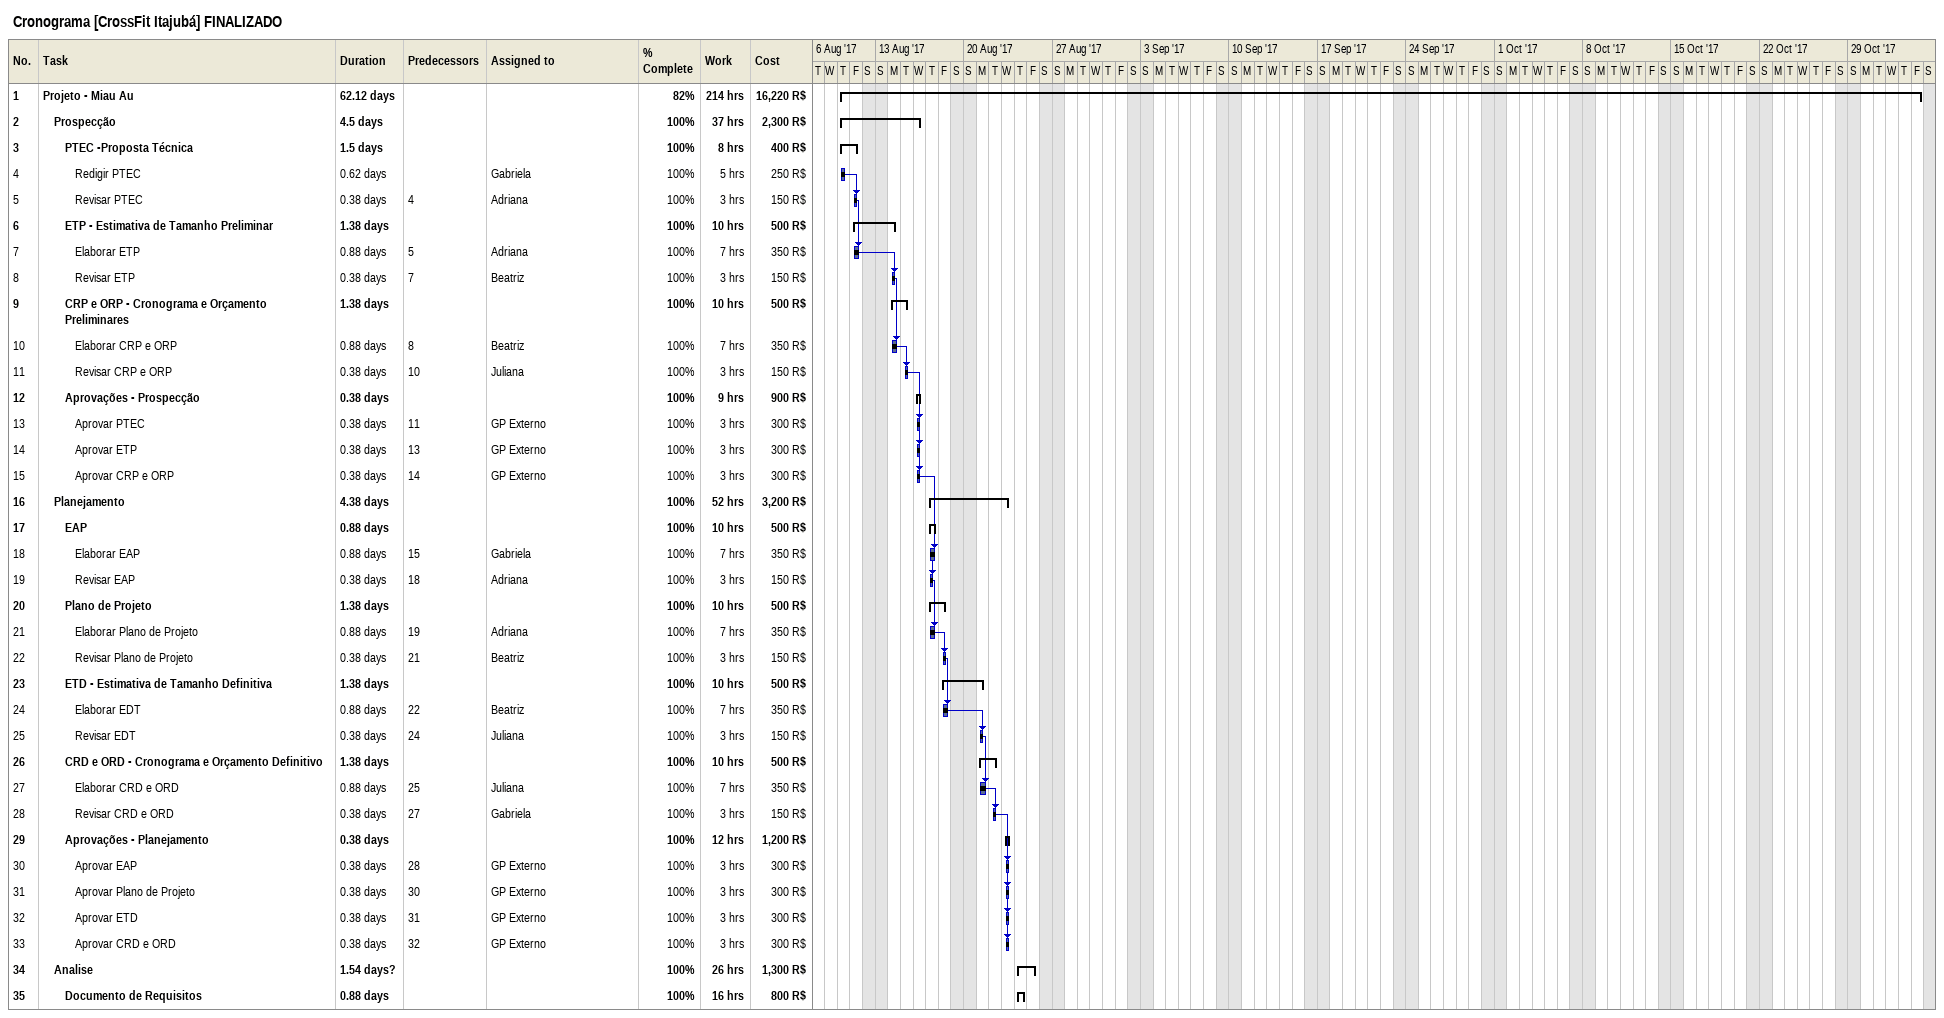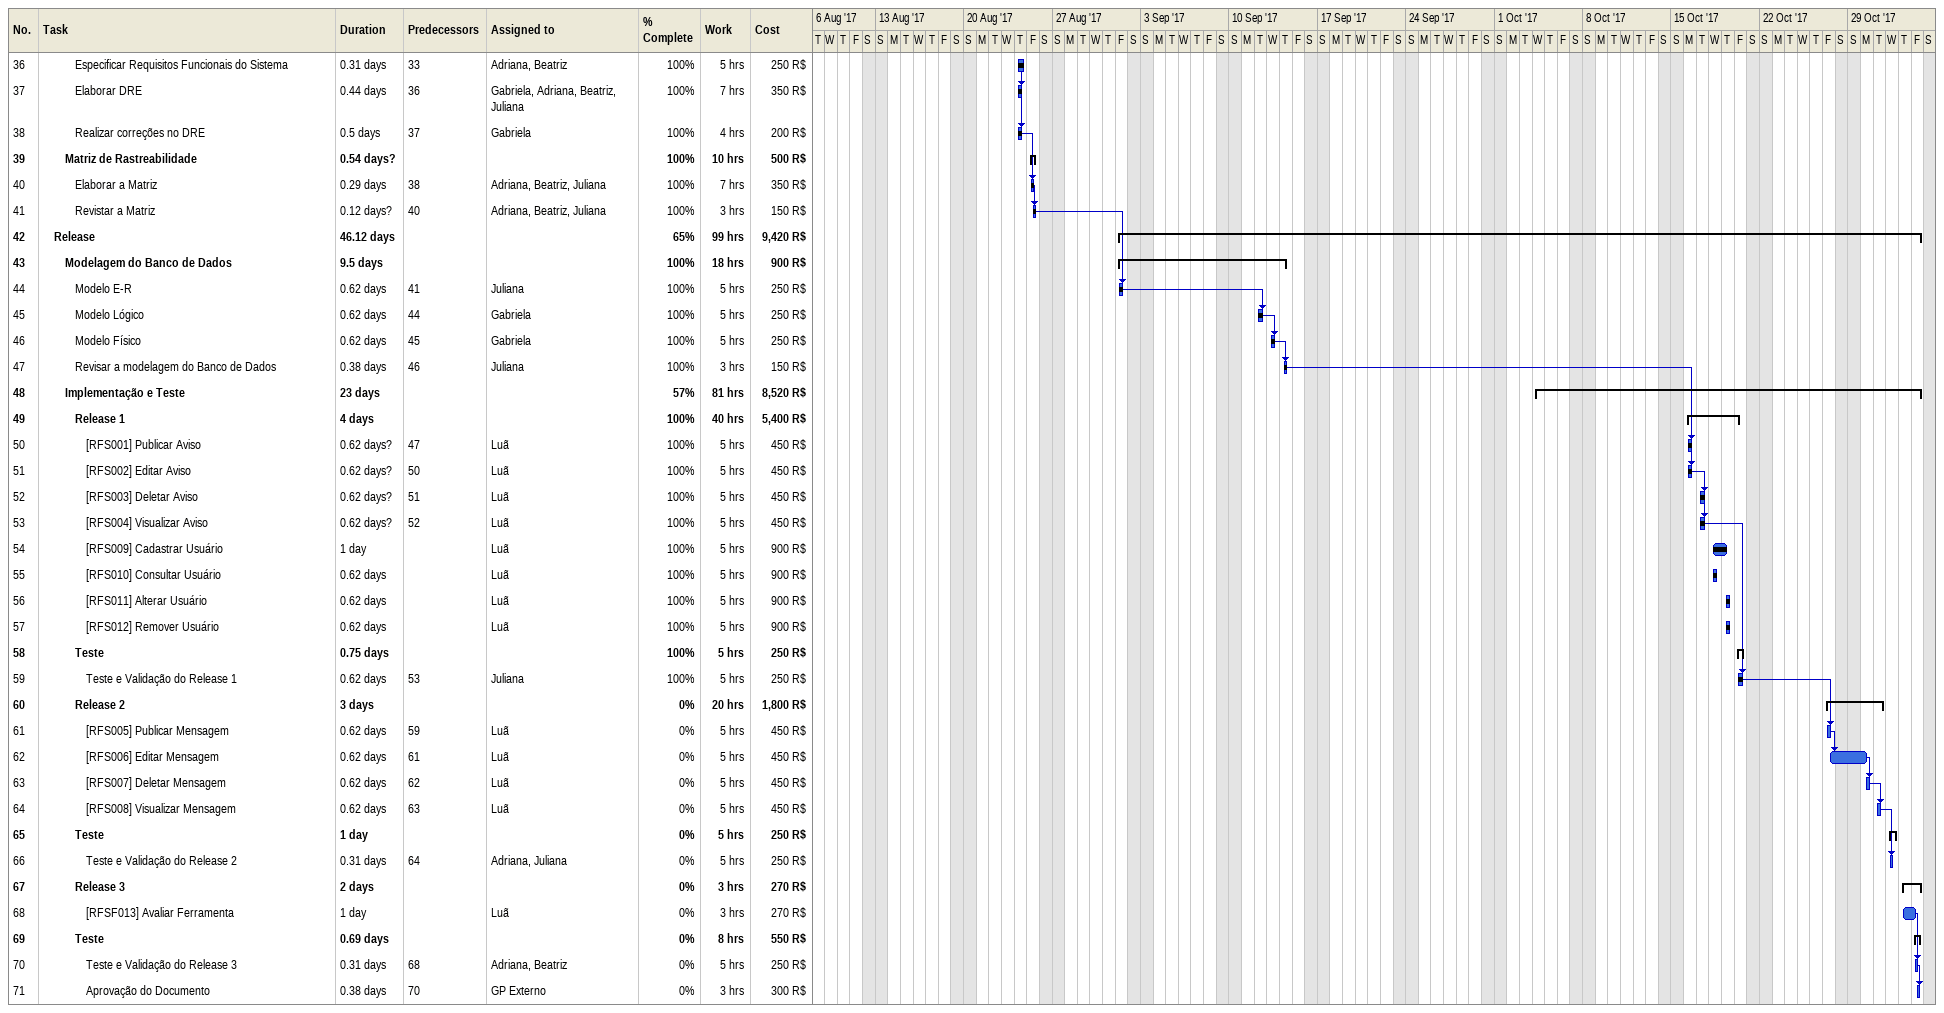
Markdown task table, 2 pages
Cronograma [CrossFit Itajubá] FINALIZADO

| ID | Level | Task | Duration | Start | Finish | Predecessors | Resources | % complete | Work (h) | Cost (R$) |
|---|---|---|---|---|---|---|---|---|---|---|
| 1 | 1 | **Projeto - Miau Au** | 62.12d | 2017-08-10 | 2017-11-03 |  |  | 82 | 214 | 16220 |
| 2 | 2 | **Prospecção** | 4.5d | 2017-08-10 | 2017-08-16 |  |  | 100 | 37 | 2300 |
| 3 | 3 | **PTEC -Proposta Técnica** | 1.5d | 2017-08-10 | 2017-08-11 |  |  | 100 | 8 | 400 |
| 4 | 4 | Redigir PTEC | 0.62d | 2017-08-10 | 2017-08-10 |  | Gabriela | 100 | 5 | 250 |
| 5 | 4 | Revisar PTEC | 0.38d | 2017-08-11 | 2017-08-11 | 4 | Adriana | 100 | 3 | 150 |
| 6 | 3 | **ETP - Estimativa de Tamanho Preliminar** | 1.38d | 2017-08-11 | 2017-08-14 |  |  | 100 | 10 | 500 |
| 7 | 4 | Elaborar ETP | 0.88d | 2017-08-11 | 2017-08-11 | 5 | Adriana | 100 | 7 | 350 |
| 8 | 4 | Revisar ETP | 0.38d | 2017-08-14 | 2017-08-14 | 7 | Beatriz | 100 | 3 | 150 |
| 9 | 3 | **CRP e ORP - Cronograma e Orçamento Preliminares** | 1.38d | 2017-08-14 | 2017-08-15 |  |  | 100 | 10 | 500 |
| 10 | 4 | Elaborar CRP e ORP | 0.88d | 2017-08-14 | 2017-08-14 | 8 | Beatriz | 100 | 7 | 350 |
| 11 | 4 | Revisar CRP e ORP | 0.38d | 2017-08-15 | 2017-08-15 | 10 | Juliana | 100 | 3 | 150 |
| 12 | 3 | **Aprovações - Prospecção** | 0.38d | 2017-08-16 | 2017-08-16 |  |  | 100 | 9 | 900 |
| 13 | 4 | Aprovar PTEC | 0.38d | 2017-08-16 | 2017-08-16 | 11 | GP Externo | 100 | 3 | 300 |
| 14 | 4 | Aprovar ETP | 0.38d | 2017-08-16 | 2017-08-16 | 13 | GP Externo | 100 | 3 | 300 |
| 15 | 4 | Aprovar CRP e ORP | 0.38d | 2017-08-16 | 2017-08-16 | 14 | GP Externo | 100 | 3 | 300 |
| 16 | 2 | **Planejamento** | 4.38d | 2017-08-17 | 2017-08-23 |  |  | 100 | 52 | 3200 |
| 17 | 3 | **EAP** | 0.88d | 2017-08-17 | 2017-08-17 |  |  | 100 | 10 | 500 |
| 18 | 4 | Elaborar EAP | 0.88d | 2017-08-17 | 2017-08-17 | 15 | Gabriela | 100 | 7 | 350 |
| 19 | 4 | Revisar EAP | 0.38d | 2017-08-17 | 2017-08-17 | 18 | Adriana | 100 | 3 | 150 |
| 20 | 3 | **Plano de Projeto** | 1.38d | 2017-08-17 | 2017-08-18 |  |  | 100 | 10 | 500 |
| 21 | 4 | Elaborar Plano de Projeto | 0.88d | 2017-08-17 | 2017-08-17 | 19 | Adriana | 100 | 7 | 350 |
| 22 | 4 | Revisar Plano de Projeto | 0.38d | 2017-08-18 | 2017-08-18 | 21 | Beatriz | 100 | 3 | 150 |
| 23 | 3 | **ETD - Estimativa de Tamanho Definitiva** | 1.38d | 2017-08-18 | 2017-08-21 |  |  | 100 | 10 | 500 |
| 24 | 4 | Elaborar EDT | 0.88d | 2017-08-18 | 2017-08-18 | 22 | Beatriz | 100 | 7 | 350 |
| 25 | 4 | Revisar EDT | 0.38d | 2017-08-21 | 2017-08-21 | 24 | Juliana | 100 | 3 | 150 |
| 26 | 3 | **CRD e ORD - Cronograma e Orçamento Definitivo** | 1.38d | 2017-08-21 | 2017-08-22 |  |  | 100 | 10 | 500 |
| 27 | 4 | Elaborar CRD e ORD | 0.88d | 2017-08-21 | 2017-08-21 | 25 | Juliana | 100 | 7 | 350 |
| 28 | 4 | Revisar CRD e ORD | 0.38d | 2017-08-22 | 2017-08-22 | 27 | Gabriela | 100 | 3 | 150 |
| 29 | 3 | **Aprovações - Planejamento** | 0.38d | 2017-08-23 | 2017-08-23 |  |  | 100 | 12 | 1200 |
| 30 | 4 | Aprovar EAP | 0.38d | 2017-08-23 | 2017-08-23 | 28 | GP Externo | 100 | 3 | 300 |
| 31 | 4 | Aprovar Plano de Projeto | 0.38d | 2017-08-23 | 2017-08-23 | 30 | GP Externo | 100 | 3 | 300 |
| 32 | 4 | Aprovar ETD | 0.38d | 2017-08-23 | 2017-08-23 | 31 | GP Externo | 100 | 3 | 300 |
| 33 | 4 | Aprovar CRD e ORD | 0.38d | 2017-08-23 | 2017-08-23 | 32 | GP Externo | 100 | 3 | 300 |
| 34 | 2 | **Analise** | 1.54d? | 2017-08-24 | 2017-08-25 |  |  | 100 | 26 | 1300 |
| 35 | 3 | **Documento de Requisitos** | 0.88d | 2017-08-24 | 2017-08-24 |  |  | 100 | 16 | 800 |
| 36 | 4 | Especificar Requisitos Funcionais do Sistema | 0.31d | 2017-08-24 | 2017-08-24 | 33 | Adriana, Beatriz | 100 | 5 | 250 |
| 37 | 4 | Elaborar DRE | 0.44d | 2017-08-24 | 2017-08-24 | 36 | Gabriela, Adriana, Beatriz, Juliana | 100 | 7 | 350 |
| 38 | 4 | Realizar correções no DRE | 0.5d | 2017-08-24 | 2017-08-24 | 37 | Gabriela | 100 | 4 | 200 |
| 39 | 3 | **Matriz de Rastreabilidade** | 0.54d? | 2017-08-25 | 2017-08-25 |  |  | 100 | 10 | 500 |
| 40 | 4 | Elaborar a Matriz | 0.29d | 2017-08-25 | 2017-08-25 | 38 | Adriana, Beatriz, Juliana | 100 | 7 | 350 |
| 41 | 4 | Revistar a Matriz | 0.12d? | 2017-08-25 | 2017-08-25 | 40 | Adriana, Beatriz, Juliana | 100 | 3 | 150 |
| 42 | 2 | **Release** | 46.12d | 2017-09-01 | 2017-11-03 |  |  | 65 | 99 | 9420 |
| 43 | 3 | **Modelagem do Banco de Dados** | 9.5d | 2017-09-01 | 2017-09-14 |  |  | 100 | 18 | 900 |
| 44 | 4 | Modelo E-R | 0.62d | 2017-09-01 | 2017-09-01 | 41 | Juliana | 100 | 5 | 250 |
| 45 | 4 | Modelo Lógico | 0.62d | 2017-09-12 | 2017-09-12 | 44 | Gabriela | 100 | 5 | 250 |
| 46 | 4 | Modelo Físico | 0.62d | 2017-09-13 | 2017-09-13 | 45 | Gabriela | 100 | 5 | 250 |
| 47 | 4 | Revisar a modelagem do Banco de Dados | 0.38d | 2017-09-14 | 2017-09-14 | 46 | Juliana | 100 | 3 | 150 |
| 48 | 3 | **Implementação e Teste** | 23d | 2017-10-04 | 2017-11-03 |  |  | 57 | 81 | 8520 |
| 49 | 4 | **Release 1** | 4d | 2017-10-16 | 2017-10-20 |  |  | 100 | 40 | 5400 |
| 50 | 5 | [RFS001] Publicar Aviso | 0.62d? | 2017-10-16 | 2017-10-16 | 47 | Luã | 100 | 5 | 450 |
| 51 | 5 | [RFS002] Editar Aviso | 0.62d? | 2017-10-16 | 2017-10-16 | 50 | Luã | 100 | 5 | 450 |
| 52 | 5 | [RFS003] Deletar Aviso | 0.62d? | 2017-10-17 | 2017-10-17 | 51 | Luã | 100 | 5 | 450 |
| 53 | 5 | [RFS004] Visualizar Aviso | 0.62d? | 2017-10-17 | 2017-10-17 | 52 | Luã | 100 | 5 | 450 |
| 54 | 5 | [RFS009] Cadastrar Usuário | 1d | 2017-10-18 | 2017-10-19 |  | Luã | 100 | 5 | 900 |
| 55 | 5 | [RFS010] Consultar Usuário | 0.62d | 2017-10-18 | 2017-10-18 |  | Luã | 100 | 5 | 900 |
| 56 | 5 | [RFS011] Alterar Usuário | 0.62d | 2017-10-19 | 2017-10-19 |  | Luã | 100 | 5 | 900 |
| 57 | 5 | [RFS012] Remover Usuário | 0.62d | 2017-10-19 | 2017-10-19 |  | Luã | 100 | 5 | 900 |
| 58 | 4 | **Teste** | 0.75d | 2017-10-20 | 2017-10-20 |  |  | 100 | 5 | 250 |
| 59 | 5 | Teste e Validação do Release 1 | 0.62d | 2017-10-20 | 2017-10-20 | 53 | Juliana | 100 | 5 | 250 |
| 60 | 4 | **Release 2** | 3d | 2017-10-27 | 2017-10-31 |  |  | 0 | 20 | 1800 |
| 61 | 5 | [RFS005] Publicar Mensagem | 0.62d | 2017-10-27 | 2017-10-27 | 59 | Luã | 0 | 5 | 450 |
| 62 | 5 | [RFS006] Editar Mensagem | 0.62d | 2017-10-27 | 2017-10-30 | 61 | Luã | 0 | 5 | 450 |
| 63 | 5 | [RFS007] Deletar Mensagem | 0.62d | 2017-10-30 | 2017-10-30 | 62 | Luã | 0 | 5 | 450 |
| 64 | 5 | [RFS008] Visualizar Mensagem | 0.62d | 2017-10-31 | 2017-10-31 | 63 | Luã | 0 | 5 | 450 |
| 65 | 4 | **Teste** | 1d | 2017-11-01 | 2017-11-01 |  |  | 0 | 5 | 250 |
| 66 | 5 | Teste e Validação do Release 2 | 0.31d | 2017-11-01 | 2017-11-01 | 64 | Adriana, Juliana | 0 | 5 | 250 |
| 67 | 4 | **Release 3** | 2d | 2017-11-02 | 2017-11-03 |  |  | 0 | 3 | 270 |
| 68 | 5 | [RFSF013] Avaliar Ferramenta | 1d | 2017-11-02 | 2017-11-03 |  | Luã | 0 | 3 | 270 |
| 69 | 4 | **Teste** | 0.69d | 2017-11-03 | 2017-11-03 |  |  | 0 | 8 | 550 |
| 70 | 5 | Teste e Validação do Release 3 | 0.31d | 2017-11-03 | 2017-11-03 | 68 | Adriana, Beatriz | 0 | 5 | 250 |
| 71 | 5 | Aprovação do Documento | 0.38d | 2017-11-03 | 2017-11-03 | 70 | GP Externo | 0 | 3 | 300 |
